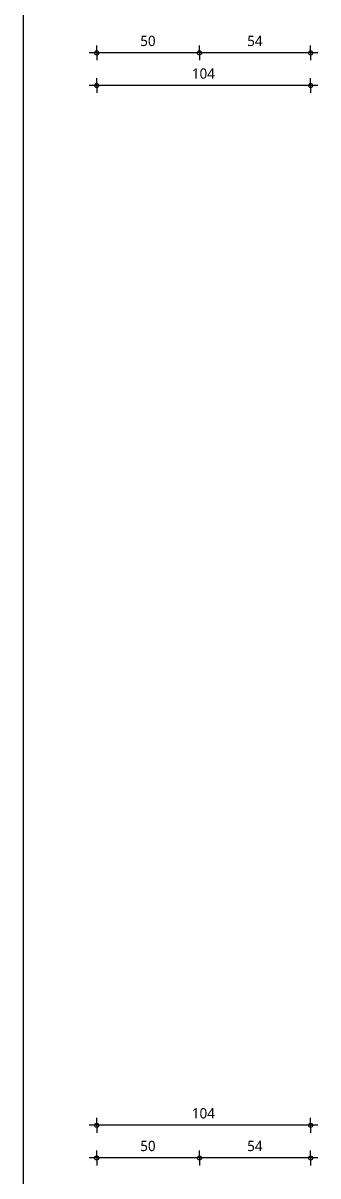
# Model space of a CAD drawing. Header units: millimetres. Extents: x 32900 to 38291, y -18988 to 4133.
# Drawn here: x 32971 to 33114, y -1640 to -1081 of the extents above; entities that cross this region are included whole.
import ezdxf

# ---------------------------------------------------------------- set-up
doc = ezdxf.new("R2010")
doc.units = ezdxf.units.MM
for name, color, linetype, lineweight in [('A-ANNO-DIMS', 211, 'Continuous', 13), ('A-ANNO-DIMS-2', 211, 'Continuous', 13), ('A-DETL', 90, 'Continuous', 13)]:
    doc.layers.add(name, color=color, linetype=linetype, lineweight=lineweight)
doc.styles.add('Segoe UI', font='segoeui.ttf', dxfattribs={"height": 5})
doc.dimstyles.new('2_5_mm', dxfattribs={"dimscale": 304.8, "dimtxt": 5.23682, "dimasz": 0.006562, "dimexe": 0.011811, "dimexo": 0.0625, "dimgap": 0.005906, "dimtad": 1, "dimdec": 0, "dimzin": 0, "dimdsep": 46, "dimtxsty": 'Segoe UI', "dimblk1": 'DOTBLANK', "dimblk2": 'DOTBLANK', "dimsah": 1, "dimcen": 0.09, "dimdle": 0.011811, "dimazin": 0, "dimtfac": 1, "dimtdec": 4, "dimtix": 1, "dimtmove": 0, "dimatfit": 3, "dimfxl": 0.011811, "dimfxlon": 1, "dimtvp": 1, "dimtfill": 1, "dimtolj": 1, "dimtzin": 0, "dimarcsym": 2})

# ---------------------------------------------------------------- blocks, each defined once
blk = doc.blocks.new('DIMBLOCK134-Details ziekenhuis Utiliteitsgebouw')
at = {"layer": 'A-ANNO-DIMS-2'}
for p, q in [((33056.59, -1095.34), (33056.59, -1091.74)), ((33114.19, -1095.34), (33056.59, -1095.34)), ((33056.59, -1095.34), (33056.59, -1098.94)), ((33110.59, -1095.34), (33110.59, -1091.74)), ((33110.59, -1095.34), (33110.59, -1098.94))]:
    blk.add_line(p, q, dxfattribs=at)
for centre in [(33056.59, -1095.34), (33110.59, -1095.34)]:
    blk.add_circle(centre, 1, dxfattribs=at)
at = {"layer": 'A-ANNO-DIMS-2', "color": 0, "insert": (33079.78, -1087.02), "char_height": 5, "width": 9.1406, "attachment_point": 1, "line_spacing_factor": 1.142579, "style": 'Segoe UI', "bg_fill": 3, "box_fill_scale": 1.25, "bg_fill_color": 9, "bg_fill_true_color": 13158600, "bg_fill_transparency": 0}
blk.add_mtext('54', dxfattribs=at)
blk = doc.blocks.new('_DotBlank')
at = {"color": 0, "linetype": 'ByBlock', "lineweight": -2}
blk.add_line((-0.5, 0), (-1, 0), dxfattribs=at)
blk.add_circle((0, 0), 0.5, dxfattribs=at)
blk = doc.blocks.new('DIMBLOCK135-Details ziekenhuis Utiliteitsgebouw')
at = {"layer": 'A-ANNO-DIMS-2'}
for p, q in [((33056.59, -1095.34), (33002.99, -1095.34)), ((33006.59, -1095.34), (33006.59, -1091.74)), ((33006.59, -1095.34), (33006.59, -1098.94)), ((33056.59, -1095.34), (33056.59, -1091.74)), ((33056.59, -1095.34), (33056.59, -1098.94))]:
    blk.add_line(p, q, dxfattribs=at)
for centre in [(33006.59, -1095.34), (33056.59, -1095.34)]:
    blk.add_circle(centre, 1, dxfattribs=at)
at = {"layer": 'A-ANNO-DIMS-2', "color": 0, "insert": (33027.78, -1087.02), "char_height": 5, "width": 9.1406, "attachment_point": 1, "line_spacing_factor": 1.142579, "style": 'Segoe UI', "bg_fill": 3, "box_fill_scale": 1.25, "bg_fill_color": 9, "bg_fill_true_color": 13158600, "bg_fill_transparency": 0}
blk.add_mtext('50', dxfattribs=at)
blk = doc.blocks.new('DIMBLOCK136-Details ziekenhuis Utiliteitsgebouw')
at = {"layer": 'A-ANNO-DIMS-2'}
for p, q in [((33006.59, -1111.19), (33006.59, -1107.59)), ((33110.59, -1111.19), (33110.59, -1107.59)), ((33114.19, -1111.19), (33002.99, -1111.19)), ((33006.59, -1111.19), (33006.59, -1114.79)), ((33110.59, -1111.19), (33110.59, -1114.79))]:
    blk.add_line(p, q, dxfattribs=at)
for centre in [(33006.59, -1111.19), (33110.59, -1111.19)]:
    blk.add_circle(centre, 1, dxfattribs=at)
at = {"layer": 'A-ANNO-DIMS-2', "color": 0, "insert": (33052.88, -1102.87), "char_height": 5, "width": 13.7109, "attachment_point": 1, "line_spacing_factor": 1.142579, "style": 'Segoe UI', "bg_fill": 3, "box_fill_scale": 1.25, "bg_fill_color": 9, "bg_fill_true_color": 13158600, "bg_fill_transparency": 0}
blk.add_mtext('104', dxfattribs=at)
blk = doc.blocks.new('DIMBLOCK165-Details ziekenhuis Utiliteitsgebouw')
at = {"layer": 'A-ANNO-DIMS-2'}
for p, q in [((33056.59, -1631.73), (33056.59, -1628.13)), ((33110.59, -1631.73), (33110.59, -1628.13)), ((33114.19, -1631.73), (33056.59, -1631.73)), ((33056.59, -1631.73), (33056.59, -1635.33)), ((33110.59, -1631.73), (33110.59, -1635.33))]:
    blk.add_line(p, q, dxfattribs=at)
for centre in [(33056.59, -1631.73), (33110.59, -1631.73)]:
    blk.add_circle(centre, 1, dxfattribs=at)
at = {"layer": 'A-ANNO-DIMS-2', "color": 0, "insert": (33079.78, -1623.4), "char_height": 5, "width": 9.1406, "attachment_point": 1, "line_spacing_factor": 1.142579, "style": 'Segoe UI', "bg_fill": 3, "box_fill_scale": 1.25, "bg_fill_color": 9, "bg_fill_true_color": 13158600, "bg_fill_transparency": 0}
blk.add_mtext('54', dxfattribs=at)
blk = doc.blocks.new('DIMBLOCK166-Details ziekenhuis Utiliteitsgebouw')
at = {"layer": 'A-ANNO-DIMS-2'}
for p, q in [((33006.59, -1631.73), (33006.59, -1628.13)), ((33056.59, -1631.73), (33056.59, -1628.13)), ((33056.59, -1631.73), (33002.99, -1631.73)), ((33006.59, -1631.73), (33006.59, -1635.33)), ((33056.59, -1631.73), (33056.59, -1635.33))]:
    blk.add_line(p, q, dxfattribs=at)
for centre in [(33006.59, -1631.73), (33056.59, -1631.73)]:
    blk.add_circle(centre, 1, dxfattribs=at)
at = {"layer": 'A-ANNO-DIMS-2', "color": 0, "insert": (33027.78, -1623.4), "char_height": 5, "width": 9.1406, "attachment_point": 1, "line_spacing_factor": 1.142579, "style": 'Segoe UI', "bg_fill": 3, "box_fill_scale": 1.25, "bg_fill_color": 9, "bg_fill_true_color": 13158600, "bg_fill_transparency": 0}
blk.add_mtext('50', dxfattribs=at)
blk = doc.blocks.new('DIMBLOCK167-Details ziekenhuis Utiliteitsgebouw')
at = {"layer": 'A-ANNO-DIMS-2'}
for p, q in [((33114.19, -1615.88), (33002.99, -1615.88)), ((33006.59, -1615.88), (33006.59, -1612.28)), ((33006.59, -1615.88), (33006.59, -1619.48)), ((33110.59, -1615.88), (33110.59, -1612.28)), ((33110.59, -1615.88), (33110.59, -1619.48))]:
    blk.add_line(p, q, dxfattribs=at)
for centre in [(33006.59, -1615.88), (33110.59, -1615.88)]:
    blk.add_circle(centre, 1, dxfattribs=at)
at = {"layer": 'A-ANNO-DIMS-2', "color": 0, "insert": (33052.88, -1607.55), "char_height": 5, "width": 13.7109, "attachment_point": 1, "line_spacing_factor": 1.142579, "style": 'Segoe UI', "bg_fill": 3, "box_fill_scale": 1.25, "bg_fill_color": 9, "bg_fill_true_color": 13158600, "bg_fill_transparency": 0}
blk.add_mtext('104', dxfattribs=at)

msp = doc.modelspace()

# ---------------------------------------------------------------- linework, layer by layer
at = {"layer": 'A-DETL', "lineweight": 18}
msp.add_line((32970.77, 3651.86), (32970.77, -18988.14), dxfattribs=at)

# ---------------------------------------------------------------- dimensions: what is measured, and where the dimension line sits
at = {"layer": 'A-ANNO-DIMS'}
for base, p1, p2, override, picture, middle in [((33056.59, -1095.34), (33110.59, -1098.94), (33056.59, -1091.74), {"dimpost": '<>', "dimfxl": 54.477885}, 'DIMBLOCK134-Details ziekenhuis Utiliteitsgebouw', (33083.59, -1091)), ((33056.59, -1631.73), (33110.59, -1635.33), (33056.59, -1635.33), {"dimpost": '<>', "dimfxl": 54}, 'DIMBLOCK165-Details ziekenhuis Utiliteitsgebouw', (33083.59, -1627.38))]:
    dim = msp.add_linear_dim(base=base, p1=p1, p2=p2, dimstyle='2_5_mm', override=override, dxfattribs=at)
    dim.commit()
    dim.dimension.update_dxf_attribs({"geometry": picture, "text_midpoint": middle})

# ---------------------------------------------------------------- next in the draw order: dimensions: what is measured, and where the dimension line sits
for base, p1, p2, override, picture, middle in [((33006.59, -1095.34), (33056.59, -1091.74), (33006.59, -1098.94), {"dimpost": '<>', "dimfxl": 50.51574}, 'DIMBLOCK135-Details ziekenhuis Utiliteitsgebouw', (33031.59, -1090.95)), ((33006.59, -1631.73), (33056.59, -1635.33), (33006.59, -1635.33), {"dimpost": '<>', "dimfxl": 50}, 'DIMBLOCK166-Details ziekenhuis Utiliteitsgebouw', (33031.59, -1627.34))]:
    dim = msp.add_linear_dim(base=base, p1=p1, p2=p2, dimstyle='2_5_mm', override=override, dxfattribs=at)
    dim.commit()
    dim.dimension.update_dxf_attribs({"geometry": picture, "text_midpoint": middle})

# ---------------------------------------------------------------- next in the draw order: dimensions: what is measured, and where the dimension line sits
for base, p1, p2, picture, middle in [((33006.59, -1111.19), (33110.59, -1107.59), (33006.59, -1107.59), 'DIMBLOCK136-Details ziekenhuis Utiliteitsgebouw', (33058.59, -1106.79)), ((33006.59, -1615.88), (33110.59, -1619.48), (33006.59, -1619.48), 'DIMBLOCK167-Details ziekenhuis Utiliteitsgebouw', (33058.59, -1611.48))]:
    dim = msp.add_linear_dim(base=base, p1=p1, p2=p2, dimstyle='2_5_mm', override={"dimpost": '<>', "dimfxl": 104}, dxfattribs=at)
    dim.commit()
    dim.dimension.update_dxf_attribs({"geometry": picture, "text_midpoint": middle})

doc.saveas('drawing.dxf')
